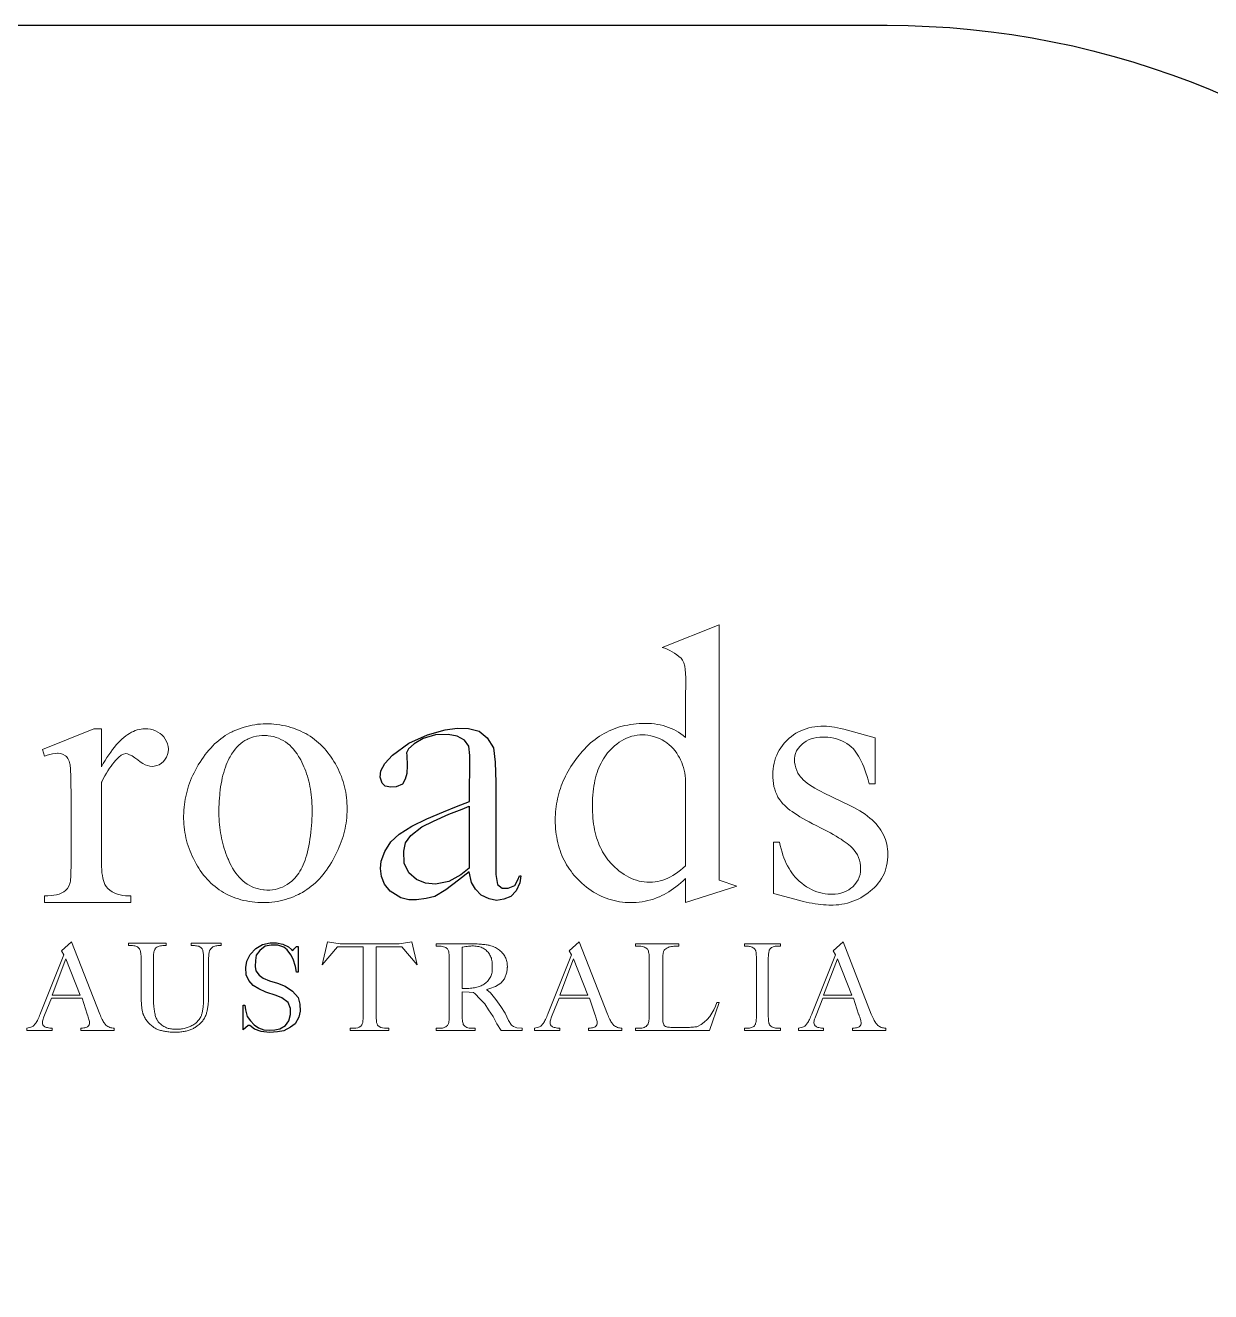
# Model space of a CAD drawing. Extents: x 156 to 1023, y -1310 to 275.
# Drawn here: x 279.32 to 307.4, y 244.57 to 274.57 of the extents above; entities that cross this region are included whole.
import ezdxf

# ---------------------------------------------------------------- set-up
doc = ezdxf.new("R2010")
doc.units = 0
doc.header["$LTSCALE"] = 12
doc.header["$MEASUREMENT"] = 0
doc.layers.add('L18', color=4, linetype='CONTINUOUS')
doc.layers.add('L35', color=3, linetype='CONTINUOUS')

msp = doc.modelspace()

# ---------------------------------------------------------------- linework, layer by layer
at = {"layer": 'L18', "lineweight": 0}
for points in [[(294.403, 259.838, -0.102516), (294.853, 259.58), (294.886, 259.531), (294.915, 259.47), (294.938, 259.394), (294.943, 259.367), (294.947, 259.333), (294.952, 259.293), (294.955, 259.247), (294.959, 259.195), (294.962, 259.136), (294.964, 259.072), (294.967, 259), (294.968, 258.923), (294.958, 258.726), (294.959, 258.636), (294.96, 258.54), (294.96, 258.437), (294.96, 257.699), (294.952, 257.706), (294.901, 257.749), (294.848, 257.788), (294.793, 257.825), (294.737, 257.859), (294.679, 257.889), (294.618, 257.917), (294.557, 257.942), (294.493, 257.964), (294.428, 257.983), (294.361, 257.999), (294.292, 258.012), (294.222, 258.022), (294.149, 258.03), (294.075, 258.034), (294, 258.036), (293.933, 258.035), (293.862, 258.032), (293.792, 258.027), (293.724, 258.019), (293.656, 258.01), (293.589, 257.998), (293.523, 257.985), (293.459, 257.969), (293.395, 257.951), (293.333, 257.931), (293.271, 257.909), (293.21, 257.885), (293.151, 257.859), (293.092, 257.83), (293.034, 257.8), (292.978, 257.767), (292.922, 257.732), (292.868, 257.695), (292.814, 257.656), (292.762, 257.615), (292.71, 257.572), (292.66, 257.527), (292.61, 257.479), (292.562, 257.429), (292.514, 257.378), (292.468, 257.324), (292.443, 257.293), (292.399, 257.238), (292.358, 257.184), (292.318, 257.128), (292.281, 257.073), (292.244, 257.017), (292.21, 256.961), (292.177, 256.904), (292.146, 256.846), (292.116, 256.789), (292.089, 256.731), (292.062, 256.673), (292.038, 256.614), (292.015, 256.554), (291.994, 256.495), (291.974, 256.435), (291.957, 256.374), (291.941, 256.314), (291.927, 256.252), (291.914, 256.19), (291.903, 256.129), (291.894, 256.066), (291.886, 256.003), (291.88, 255.94), (291.876, 255.876), (291.873, 255.812), (291.873, 255.747), (291.873, 255.678), (291.876, 255.608), (291.881, 255.539), (291.888, 255.471), (291.896, 255.404), (291.906, 255.338), (291.918, 255.274), (291.932, 255.21), (291.948, 255.147), (291.966, 255.086), (291.985, 255.026), (292.007, 254.967), (292.03, 254.908), (292.055, 254.852), (292.083, 254.796), (292.111, 254.741), (292.142, 254.687), (292.175, 254.634), (292.21, 254.583), (292.246, 254.532), (292.284, 254.483), (292.324, 254.435), (292.367, 254.388), (292.41, 254.342), (292.451, 254.301), (292.504, 254.251), (292.558, 254.204), (292.612, 254.16), (292.667, 254.117), (292.724, 254.078), (292.781, 254.041), (292.839, 254.007), (292.897, 253.974), (292.957, 253.945), (293.018, 253.918), (293.079, 253.894), (293.141, 253.873), (293.204, 253.853), (293.268, 253.837), (293.332, 253.823), (293.398, 253.812), (293.464, 253.802), (293.532, 253.796), (293.599, 253.792), (293.669, 253.791), (293.717, 253.792), (293.79, 253.795), (293.861, 253.802), (293.931, 253.811), (294, 253.822), (294.068, 253.837), (294.136, 253.856), (294.202, 253.876), (294.267, 253.9), (294.331, 253.927), (294.342, 253.931), (294.397, 253.957), (294.452, 253.984), (294.507, 254.015), (294.563, 254.049), (294.619, 254.086), (294.675, 254.125), (294.732, 254.167), (294.789, 254.212), (294.846, 254.26), (294.903, 254.31), (294.96, 254.363), (294.96, 253.791), (296.171, 254.183), (295.752, 254.324), (295.752, 260.374)], [(295.756, 251.425), (295.698, 251.425, -0.210234), (295.244, 250.854), (295.229, 250.851), (295.204, 250.847), (295.178, 250.844), (295.149, 250.841), (295.118, 250.838), (295.084, 250.836), (295.049, 250.835), (295.012, 250.833), (294.973, 250.833), (294.932, 250.832), (294.767, 250.832), (294.731, 250.833), (294.687, 250.833), (294.647, 250.834), (294.612, 250.835), (294.582, 250.837), (294.556, 250.839), (294.535, 250.842), (294.518, 250.844), (294.506, 250.848), (294.485, 250.858), (294.462, 250.874), (294.445, 250.895), (294.441, 250.902), (294.434, 250.921), (294.428, 250.942), (294.423, 250.968), (294.42, 250.998), (294.418, 251.031), (294.418, 251.068), (294.418, 252.416), (294.418, 252.442), (294.419, 252.481), (294.42, 252.516), (294.422, 252.547), (294.426, 252.574), (294.429, 252.598), (294.434, 252.618), (294.439, 252.635), (294.445, 252.648), (294.452, 252.66), (294.469, 252.68), (294.49, 252.698), (294.515, 252.714), (294.545, 252.728), (294.555, 252.733), (294.575, 252.739), (294.598, 252.745), (294.623, 252.749), (294.652, 252.753), (294.684, 252.756), (294.719, 252.758), (294.756, 252.759), (294.797, 252.759), (294.797, 252.815), (293.772, 252.815), (293.772, 252.759), (293.857, 252.759), (293.868, 252.759), (293.901, 252.757), (293.932, 252.752), (293.961, 252.745), (293.987, 252.736), (294.01, 252.723), (294.032, 252.709), (294.051, 252.692), (294.053, 252.689), (294.063, 252.676), (294.071, 252.66), (294.078, 252.64), (294.084, 252.617), (294.089, 252.59), (294.093, 252.56), (294.095, 252.527), (294.097, 252.491), (294.097, 252.451), (294.097, 251.123), (294.097, 251.104), (294.096, 251.066), (294.095, 251.031), (294.092, 251), (294.088, 250.973), (294.083, 250.949), (294.077, 250.928), (294.07, 250.912), (294.062, 250.898), (294.06, 250.895), (294.043, 250.876), (294.024, 250.859), (294.002, 250.845), (293.978, 250.834), (293.952, 250.825), (293.923, 250.818), (293.891, 250.815), (293.857, 250.813), (293.772, 250.813), (293.772, 250.757), (295.524, 250.757)]]:
    msp.add_lwpolyline(points, format="xyb", close=True, dxfattribs=at)
for points in [[(284.22, 257.838), (284.164, 257.81), (284.109, 257.778), (284.055, 257.746), (284.002, 257.71), (283.951, 257.673), (283.901, 257.633), (283.851, 257.592), (283.803, 257.548), (283.756, 257.502), (283.709, 257.453), (283.665, 257.403), (283.621, 257.35), (283.578, 257.296), (283.536, 257.238), (283.496, 257.179), (283.456, 257.118), (283.452, 257.112), (283.415, 257.051), (283.38, 256.991), (283.347, 256.93), (283.316, 256.868), (283.286, 256.807), (283.258, 256.745), (283.233, 256.683), (283.209, 256.621), (283.187, 256.559), (283.167, 256.496), (283.149, 256.434), (283.132, 256.371), (283.118, 256.308), (283.105, 256.244), (283.095, 256.181), (283.086, 256.117), (283.078, 256.053), (283.078, 256.048), (283.073, 255.98), (283.069, 255.913), (283.068, 255.846), (283.068, 255.779), (283.07, 255.713), (283.074, 255.647), (283.08, 255.582), (283.088, 255.517), (283.098, 255.453), (283.109, 255.388), (283.123, 255.325), (283.138, 255.262), (283.155, 255.199), (283.175, 255.137), (283.196, 255.075), (283.219, 255.013), (283.244, 254.952), (283.271, 254.892), (283.3, 254.832), (283.33, 254.772), (283.363, 254.713), (283.397, 254.654), (283.426, 254.608), (283.463, 254.551), (283.502, 254.496), (283.542, 254.443), (283.584, 254.392), (283.626, 254.344), (283.671, 254.297), (283.716, 254.253), (283.763, 254.21), (283.811, 254.169), (283.86, 254.131), (283.911, 254.095), (283.963, 254.06), (284.016, 254.028), (284.071, 253.998), (284.127, 253.97), (284.184, 253.944), (284.242, 253.92), (284.302, 253.897), (284.364, 253.878), (284.426, 253.86), (284.49, 253.844), (284.555, 253.83), (284.622, 253.818), (284.689, 253.809), (284.758, 253.801), (284.825, 253.795), (284.893, 253.792), (284.961, 253.791), (285.028, 253.792), (285.094, 253.796), (285.16, 253.801), (285.226, 253.81), (285.291, 253.82), (285.355, 253.832), (285.418, 253.847), (285.482, 253.864), (285.544, 253.884), (285.606, 253.905), (285.668, 253.929), (285.728, 253.955), (285.789, 253.983), (285.826, 254.003), (285.882, 254.033), (285.936, 254.066), (285.989, 254.101), (286.041, 254.138), (286.092, 254.177), (286.141, 254.218), (286.19, 254.261), (286.237, 254.306), (286.283, 254.353), (286.328, 254.403), (286.371, 254.454), (286.413, 254.508), (286.455, 254.563), (286.495, 254.621), (286.533, 254.68), (286.571, 254.742), (286.602, 254.797), (286.636, 254.859), (286.669, 254.921), (286.699, 254.983), (286.728, 255.046), (286.754, 255.108), (286.78, 255.171), (286.803, 255.233), (286.824, 255.296), (286.844, 255.359), (286.862, 255.422), (286.878, 255.484), (286.892, 255.547), (286.904, 255.61), (286.915, 255.674), (286.924, 255.737), (286.931, 255.8), (286.931, 255.808), (286.937, 255.877), (286.94, 255.944), (286.942, 256.012), (286.941, 256.079), (286.938, 256.145), (286.933, 256.211), (286.927, 256.276), (286.919, 256.341), (286.908, 256.405), (286.896, 256.469), (286.882, 256.532), (286.865, 256.595), (286.847, 256.657), (286.827, 256.718), (286.805, 256.779), (286.78, 256.84), (286.754, 256.9), (286.726, 256.959), (286.696, 257.018), (286.664, 257.077), (286.63, 257.135), (286.594, 257.192), (286.566, 257.234), (286.527, 257.289), (286.487, 257.341), (286.445, 257.393), (286.402, 257.442), (286.358, 257.489), (286.313, 257.534), (286.266, 257.577), (286.218, 257.619), (286.169, 257.658), (286.118, 257.695), (286.066, 257.73), (286.013, 257.764), (285.959, 257.795), (285.903, 257.824), (285.847, 257.852), (285.789, 257.877), (285.729, 257.901), (285.669, 257.922), (285.606, 257.942), (285.543, 257.959), (285.479, 257.975), (285.413, 257.988), (285.346, 258), (285.278, 258.009), (285.208, 258.017), (285.15, 258.022), (285.083, 258.025), (285.018, 258.026), (284.952, 258.024), (284.886, 258.02), (284.821, 258.014), (284.756, 258.005), (284.691, 257.994), (284.627, 257.98), (284.562, 257.964), (284.498, 257.946), (284.434, 257.926), (284.371, 257.903), (284.308, 257.878), (284.245, 257.85)], [(279.728, 257.42), (279.772, 257.263), (279.832, 257.284), (279.898, 257.303), (279.96, 257.317), (280.021, 257.325), (280.078, 257.328), (280.093, 257.328), (280.159, 257.319), (280.217, 257.299), (280.27, 257.267), (280.29, 257.249), (280.325, 257.202), (280.354, 257.144), (280.374, 257.075), (280.378, 257.054), (280.382, 257.024), (280.385, 256.987), (280.388, 256.943), (280.391, 256.892), (280.393, 256.835), (280.395, 256.77), (280.397, 256.699), (280.398, 256.621), (280.399, 256.536), (280.4, 256.444), (280.401, 256.346), (280.401, 256.241), (280.401, 254.69), (280.401, 254.634), (280.399, 254.54), (280.398, 254.46), (280.394, 254.393), (280.39, 254.338), (280.385, 254.296), (280.379, 254.267), (280.372, 254.243), (280.346, 254.181), (280.313, 254.126), (280.273, 254.081), (280.226, 254.044), (280.212, 254.036), (280.167, 254.013), (280.116, 253.993), (280.059, 253.977), (279.996, 253.964), (279.927, 253.955), (279.853, 253.95), (279.772, 253.948), (279.772, 253.791), (281.819, 253.791), (281.819, 253.948), (281.769, 253.949), (281.694, 253.953), (281.625, 253.961), (281.561, 253.972), (281.503, 253.987), (281.451, 254.005), (281.405, 254.027), (281.376, 254.044), (281.319, 254.083), (281.272, 254.125), (281.234, 254.172), (281.204, 254.223), (281.185, 254.266), (281.168, 254.317), (281.154, 254.372), (281.142, 254.433), (281.133, 254.498), (281.126, 254.569), (281.122, 254.645), (281.121, 254.726), (281.121, 256.643), (281.126, 256.652), (281.163, 256.723), (281.201, 256.791), (281.237, 256.855), (281.275, 256.915), (281.311, 256.972), (281.348, 257.024), (281.384, 257.073), (281.42, 257.118), (281.456, 257.16), (281.491, 257.198), (281.527, 257.232), (281.532, 257.237), (281.59, 257.283), (281.645, 257.31), (281.697, 257.32), (281.7, 257.32), (281.741, 257.313), (281.789, 257.295), (281.845, 257.265), (281.909, 257.224), (281.981, 257.171), (282.041, 257.125), (282.101, 257.087), (282.159, 257.057), (282.215, 257.035), (282.269, 257.022), (282.321, 257.018), (282.373, 257.022), (282.433, 257.035), (282.49, 257.058), (282.543, 257.092), (282.592, 257.136), (282.593, 257.137), (282.633, 257.186), (282.665, 257.239), (282.687, 257.297), (282.701, 257.358), (282.706, 257.424), (282.706, 257.431), (282.7, 257.492), (282.687, 257.552), (282.665, 257.608), (282.634, 257.663), (282.595, 257.715), (282.548, 257.765), (282.509, 257.797), (282.459, 257.831), (282.404, 257.859), (282.346, 257.881), (282.285, 257.896), (282.22, 257.906), (282.151, 257.909), (282.151, 257.909), (282.105, 257.907), (282.06, 257.902), (282.014, 257.894), (281.968, 257.882), (281.923, 257.866), (281.877, 257.848), (281.832, 257.825), (281.787, 257.8), (281.742, 257.771), (281.697, 257.739), (281.652, 257.703), (281.607, 257.664), (281.562, 257.622), (281.518, 257.576), (281.473, 257.526), (281.429, 257.473), (281.385, 257.417), (281.34, 257.358), (281.296, 257.295), (281.252, 257.229), (281.208, 257.159), (281.165, 257.086), (281.121, 257.009), (281.121, 257.909), (280.938, 257.909)], [(284.974, 254.091), (284.958, 254.093), (284.897, 254.102), (284.839, 254.114), (284.782, 254.13), (284.726, 254.15), (284.672, 254.173), (284.62, 254.2), (284.57, 254.231), (284.521, 254.265), (284.474, 254.303), (284.428, 254.345), (284.385, 254.39), (284.343, 254.439), (284.303, 254.491), (284.264, 254.547), (284.227, 254.607), (284.192, 254.671), (284.158, 254.738), (284.127, 254.808), (284.115, 254.835), (284.092, 254.893), (284.07, 254.951), (284.05, 255.009), (284.03, 255.069), (284.012, 255.129), (283.996, 255.19), (283.981, 255.252), (283.967, 255.314), (283.955, 255.378), (283.943, 255.441), (283.934, 255.506), (283.925, 255.572), (283.918, 255.638), (283.913, 255.705), (283.908, 255.772), (283.905, 255.841), (283.904, 255.91), (283.903, 255.98), (283.904, 256.051), (283.906, 256.122), (283.91, 256.195), (283.915, 256.267), (283.922, 256.341), (283.926, 256.382), (283.935, 256.46), (283.945, 256.535), (283.957, 256.607), (283.97, 256.678), (283.984, 256.746), (284, 256.812), (284.017, 256.876), (284.036, 256.938), (284.056, 256.997), (284.077, 257.053), (284.1, 257.108), (284.124, 257.16), (284.149, 257.21), (284.167, 257.242), (284.205, 257.307), (284.246, 257.367), (284.288, 257.423), (284.331, 257.474), (284.376, 257.52), (284.423, 257.561), (284.471, 257.598), (284.521, 257.63), (284.573, 257.656), (284.595, 257.667), (284.661, 257.693), (284.726, 257.715), (284.792, 257.731), (284.856, 257.743), (284.92, 257.75), (284.983, 257.751), (285.046, 257.748), (285.07, 257.745), (285.134, 257.735), (285.197, 257.722), (285.258, 257.704), (285.317, 257.683), (285.374, 257.657), (285.429, 257.629), (285.481, 257.596), (285.532, 257.559), (285.58, 257.518), (285.627, 257.473), (285.671, 257.425), (285.714, 257.372), (285.755, 257.315), (285.793, 257.255), (285.815, 257.219), (285.842, 257.169), (285.869, 257.118), (285.894, 257.065), (285.918, 257.011), (285.941, 256.957), (285.962, 256.901), (285.982, 256.844), (286, 256.786), (286.017, 256.726), (286.032, 256.666), (286.046, 256.604), (286.059, 256.541), (286.071, 256.478), (286.08, 256.412), (286.089, 256.346), (286.096, 256.279), (286.102, 256.21), (286.106, 256.141), (286.109, 256.07), (286.111, 255.998), (286.111, 255.925), (286.109, 255.851), (286.107, 255.775), (286.103, 255.699), (286.097, 255.621), (286.09, 255.542), (286.082, 255.459), (286.072, 255.374), (286.06, 255.292), (286.047, 255.212), (286.033, 255.136), (286.018, 255.063), (286.001, 254.992), (285.983, 254.924), (285.964, 254.859), (285.944, 254.798), (285.922, 254.739), (285.899, 254.683), (285.875, 254.63), (285.849, 254.579), (285.823, 254.533), (285.794, 254.488), (285.765, 254.447), (285.735, 254.408), (285.703, 254.373), (285.679, 254.349), (285.629, 254.302), (285.577, 254.26), (285.523, 254.222), (285.468, 254.189), (285.412, 254.16), (285.354, 254.137), (285.294, 254.117), (285.233, 254.103), (285.171, 254.093), (285.107, 254.088), (285.041, 254.088)], [(294.339, 257.675), (294.408, 257.643), (294.465, 257.609), (294.519, 257.572), (294.571, 257.531), (294.62, 257.487), (294.666, 257.438), (294.709, 257.386), (294.75, 257.331), (294.787, 257.271), (294.812, 257.227), (294.841, 257.169), (294.867, 257.111), (294.89, 257.051), (294.91, 256.989), (294.927, 256.926), (294.941, 256.862), (294.952, 256.797), (294.96, 256.73), (294.96, 254.669), (294.955, 254.664), (294.896, 254.61), (294.838, 254.56), (294.78, 254.514), (294.72, 254.472), (294.661, 254.433), (294.602, 254.4), (294.542, 254.37), (294.482, 254.343), (294.422, 254.322), (294.361, 254.303), (294.3, 254.29), (294.238, 254.28), (294.177, 254.273), (294.115, 254.271), (294.109, 254.271), (294.045, 254.274), (293.982, 254.279), (293.919, 254.289), (293.857, 254.302), (293.796, 254.319), (293.736, 254.339), (293.677, 254.363), (293.618, 254.391), (293.56, 254.422), (293.503, 254.457), (293.446, 254.495), (293.39, 254.538), (293.335, 254.584), (293.281, 254.633), (293.227, 254.686), (293.174, 254.743), (293.157, 254.762), (293.121, 254.805), (293.087, 254.85), (293.054, 254.897), (293.023, 254.944), (292.993, 254.994), (292.966, 255.046), (292.94, 255.099), (292.916, 255.154), (292.893, 255.21), (292.872, 255.268), (292.853, 255.327), (292.835, 255.389), (292.819, 255.452), (292.805, 255.516), (292.792, 255.583), (292.781, 255.65), (292.772, 255.72), (292.765, 255.791), (292.759, 255.864), (292.755, 255.938), (292.752, 256.015), (292.751, 256.093), (292.751, 256.112), (292.753, 256.19), (292.756, 256.265), (292.761, 256.339), (292.767, 256.411), (292.776, 256.482), (292.786, 256.55), (292.798, 256.617), (292.811, 256.683), (292.827, 256.746), (292.844, 256.808), (292.863, 256.869), (292.884, 256.927), (292.906, 256.984), (292.931, 257.039), (292.957, 257.093), (292.984, 257.144), (293.014, 257.194), (293.045, 257.243), (293.079, 257.29), (293.113, 257.335), (293.15, 257.378), (293.188, 257.42), (293.219, 257.451), (293.273, 257.501), (293.328, 257.547), (293.384, 257.588), (293.442, 257.625), (293.5, 257.658), (293.56, 257.686), (293.62, 257.71), (293.683, 257.73), (293.745, 257.745), (293.81, 257.756), (293.876, 257.763), (293.942, 257.765), (294.003, 257.763), (294.069, 257.755), (294.135, 257.743), (294.203, 257.725), (294.27, 257.703)], [(298.427, 253.988), (298.4, 253.988), (298.331, 253.991), (298.264, 253.999), (298.198, 254.011), (298.133, 254.027), (298.07, 254.046), (298.007, 254.07), (297.945, 254.098), (297.885, 254.13), (297.825, 254.166), (297.767, 254.206), (297.71, 254.25), (297.654, 254.298), (297.645, 254.305), (297.601, 254.348), (297.559, 254.394), (297.518, 254.441), (297.48, 254.492), (297.444, 254.545), (297.41, 254.6), (297.377, 254.659), (297.346, 254.719), (297.318, 254.783), (297.291, 254.849), (297.267, 254.918), (297.244, 254.989), (297.223, 255.064), (297.204, 255.14), (297.187, 255.219), (297.042, 255.219), (297.042, 254.007), (297.666, 253.838), (297.742, 253.819), (297.816, 253.802), (297.888, 253.787), (297.959, 253.774), (298.029, 253.762), (298.097, 253.752), (298.164, 253.744), (298.23, 253.738), (298.294, 253.734), (298.357, 253.731), (298.418, 253.73), (298.457, 253.731), (298.526, 253.734), (298.594, 253.74), (298.662, 253.75), (298.728, 253.763), (298.793, 253.779), (298.858, 253.799), (298.922, 253.821), (298.985, 253.846), (299.047, 253.875), (299.108, 253.907), (299.168, 253.942), (299.227, 253.981), (299.285, 254.022), (299.343, 254.066), (299.384, 254.101), (299.435, 254.148), (299.482, 254.198), (299.525, 254.249), (299.565, 254.302), (299.6, 254.358), (299.633, 254.415), (299.661, 254.474), (299.685, 254.535), (299.706, 254.599), (299.723, 254.664), (299.736, 254.731), (299.746, 254.8), (299.751, 254.871), (299.753, 254.944), (299.752, 254.998), (299.747, 255.058), (299.739, 255.118), (299.728, 255.176), (299.713, 255.233), (299.695, 255.289), (299.673, 255.344), (299.648, 255.398), (299.62, 255.451), (299.588, 255.504), (299.553, 255.555), (299.515, 255.604), (299.472, 255.653), (299.427, 255.701), (299.379, 255.748), (299.327, 255.794), (299.271, 255.838), (299.212, 255.882), (299.15, 255.924), (299.084, 255.966), (299.015, 256.006), (298.943, 256.046), (298.867, 256.084), (298.23, 256.394), (298.175, 256.421), (298.096, 256.462), (298.023, 256.503), (297.956, 256.543), (297.895, 256.583), (297.84, 256.622), (297.791, 256.66), (297.748, 256.699), (297.711, 256.736), (297.68, 256.774), (297.658, 256.802), (297.622, 256.859), (297.593, 256.919), (297.57, 256.983), (297.553, 257.05), (297.543, 257.12), (297.54, 257.193), (297.54, 257.201), (297.546, 257.264), (297.563, 257.325), (297.589, 257.384), (297.625, 257.442), (297.672, 257.497), (297.728, 257.551), (297.763, 257.579), (297.817, 257.615), (297.874, 257.644), (297.936, 257.669), (298.001, 257.688), (298.07, 257.701), (298.144, 257.71), (298.221, 257.712), (298.255, 257.712), (298.329, 257.708), (298.401, 257.7), (298.471, 257.688), (298.538, 257.671), (298.602, 257.65), (298.664, 257.625), (298.723, 257.595), (298.779, 257.561), (298.833, 257.523), (298.885, 257.481), (298.89, 257.476), (298.926, 257.441), (298.961, 257.401), (298.995, 257.358), (299.028, 257.31), (299.06, 257.258), (299.091, 257.202), (299.121, 257.143), (299.151, 257.078), (299.179, 257.01), (299.207, 256.938), (299.233, 256.861), (299.259, 256.781), (299.284, 256.696), (299.308, 256.608), (299.452, 256.608), (299.452, 257.691), (298.707, 257.899), (298.631, 257.918), (298.559, 257.934), (298.489, 257.947), (298.422, 257.957), (298.358, 257.964), (298.297, 257.969), (298.239, 257.97), (298.164, 257.969), (298.09, 257.963), (298.018, 257.955), (297.949, 257.943), (297.881, 257.928), (297.816, 257.909), (297.753, 257.887), (297.691, 257.862), (297.632, 257.833), (297.575, 257.801), (297.519, 257.765), (297.466, 257.726), (297.415, 257.684), (297.366, 257.638), (297.345, 257.618), (297.298, 257.567), (297.255, 257.514), (297.214, 257.459), (297.179, 257.403), (297.147, 257.344), (297.118, 257.284), (297.093, 257.222), (297.073, 257.159), (297.055, 257.093), (297.042, 257.026), (297.032, 256.957), (297.027, 256.886), (297.025, 256.813), (297.026, 256.757), (297.031, 256.683), (297.04, 256.61), (297.054, 256.541), (297.072, 256.475), (297.093, 256.411), (297.119, 256.351), (297.149, 256.292), (297.183, 256.237), (297.221, 256.184), (297.235, 256.167), (297.267, 256.131), (297.302, 256.095), (297.341, 256.058), (297.385, 256.021), (297.433, 255.984), (297.485, 255.945), (297.541, 255.906), (297.602, 255.867), (297.666, 255.826), (297.735, 255.786), (297.808, 255.744), (297.884, 255.702), (297.966, 255.66), (298.051, 255.617), (298.069, 255.607), (298.156, 255.564), (298.238, 255.521), (298.315, 255.48), (298.389, 255.44), (298.459, 255.401), (298.524, 255.363), (298.585, 255.325), (298.642, 255.29), (298.695, 255.255), (298.744, 255.221), (298.789, 255.189), (298.829, 255.157), (298.865, 255.126), (298.898, 255.097), (298.909, 255.085), (298.956, 255.033), (298.996, 254.979), (299.03, 254.921), (299.058, 254.861), (299.079, 254.797), (299.095, 254.731), (299.104, 254.662), (299.107, 254.591), (299.103, 254.522), (299.092, 254.455), (299.073, 254.391), (299.046, 254.331), (299.012, 254.273), (298.97, 254.219), (298.919, 254.167), (298.878, 254.131), (298.824, 254.093), (298.767, 254.061), (298.706, 254.035), (298.641, 254.014), (298.573, 253.999), (298.501, 253.99)], [(280.176, 252.65), (280.23, 252.552), (279.68, 251.168), (279.671, 251.146), (279.656, 251.113), (279.642, 251.081), (279.629, 251.052), (279.615, 251.025), (279.602, 250.999), (279.589, 250.975), (279.576, 250.953), (279.563, 250.934), (279.55, 250.915), (279.538, 250.899), (279.526, 250.885), (279.514, 250.872), (279.506, 250.866), (279.49, 250.855), (279.471, 250.846), (279.447, 250.837), (279.419, 250.828), (279.388, 250.82), (279.352, 250.813), (279.352, 250.757), (279.952, 250.757), (279.952, 250.813), (279.935, 250.815), (279.9, 250.818), (279.868, 250.823), (279.84, 250.829), (279.816, 250.835), (279.795, 250.843), (279.778, 250.851), (279.765, 250.86), (279.75, 250.874), (279.734, 250.895), (279.724, 250.918), (279.721, 250.942), (279.722, 250.959), (279.725, 250.979), (279.73, 251.003), (279.737, 251.028), (279.746, 251.057), (279.757, 251.088), (279.771, 251.121), (279.935, 251.527), (280.66, 251.527), (280.78, 251.15), (280.782, 251.146), (280.795, 251.112), (280.807, 251.08), (280.817, 251.051), (280.825, 251.024), (280.831, 250.999), (280.835, 250.977), (280.838, 250.957), (280.839, 250.939), (280.838, 250.921), (280.83, 250.896), (280.817, 250.874), (280.798, 250.854), (280.791, 250.849), (280.775, 250.84), (280.754, 250.832), (280.73, 250.825), (280.702, 250.82), (280.671, 250.816), (280.636, 250.813), (280.636, 250.757), (281.423, 250.757), (281.423, 250.813), (281.396, 250.816), (281.368, 250.82), (281.341, 250.826), (281.316, 250.834), (281.293, 250.844), (281.271, 250.855), (281.251, 250.868), (281.233, 250.883), (281.227, 250.889), (281.215, 250.902), (281.202, 250.917), (281.19, 250.934), (281.177, 250.953), (281.164, 250.975), (281.15, 250.998), (281.137, 251.024), (281.123, 251.053), (281.109, 251.083), (281.095, 251.115), (281.08, 251.15), (280.414, 252.862)], [(282.886, 250.789), (282.858, 250.79), (282.831, 250.791), (282.804, 250.794), (282.778, 250.797), (282.753, 250.801), (282.729, 250.806), (282.705, 250.812), (282.683, 250.819), (282.661, 250.827), (282.64, 250.836), (282.62, 250.846), (282.599, 250.857), (282.576, 250.871), (282.554, 250.885), (282.534, 250.901), (282.516, 250.917), (282.498, 250.933), (282.482, 250.951), (282.467, 250.969), (282.453, 250.988), (282.451, 250.992), (282.44, 251.01), (282.43, 251.029), (282.421, 251.05), (282.412, 251.072), (282.404, 251.095), (282.397, 251.119), (282.39, 251.145), (282.384, 251.172), (282.379, 251.2), (282.374, 251.229), (282.371, 251.256), (282.367, 251.284), (282.364, 251.311), (282.361, 251.337), (282.359, 251.362), (282.356, 251.387), (282.355, 251.412), (282.353, 251.436), (282.353, 251.459), (282.352, 251.482), (282.352, 251.504), (282.352, 252.463), (282.352, 252.477), (282.353, 252.512), (282.354, 252.544), (282.357, 252.573), (282.36, 252.599), (282.364, 252.623), (282.369, 252.644), (282.375, 252.662), (282.382, 252.678), (282.39, 252.691), (282.397, 252.701), (282.412, 252.718), (282.429, 252.732), (282.448, 252.744), (282.469, 252.754), (282.491, 252.762), (282.516, 252.767), (282.543, 252.77), (282.572, 252.772), (282.651, 252.772), (282.651, 252.828), (281.762, 252.828), (281.762, 252.772), (281.839, 252.772), (281.856, 252.771), (281.885, 252.769), (281.911, 252.765), (281.935, 252.758), (281.957, 252.75), (281.977, 252.739), (281.994, 252.727), (282.009, 252.712), (282.013, 252.707), (282.022, 252.693), (282.03, 252.677), (282.037, 252.659), (282.043, 252.638), (282.049, 252.615), (282.053, 252.589), (282.056, 252.561), (282.059, 252.531), (282.06, 252.498), (282.061, 252.463), (282.061, 251.659), (282.061, 251.646), (282.061, 251.611), (282.061, 251.576), (282.062, 251.543), (282.063, 251.511), (282.064, 251.48), (282.065, 251.45), (282.067, 251.421), (282.069, 251.394), (282.071, 251.367), (282.073, 251.342), (282.076, 251.318), (282.078, 251.295), (282.081, 251.273), (282.085, 251.252), (282.088, 251.233), (282.092, 251.214), (282.096, 251.197), (282.1, 251.181), (282.104, 251.166), (282.109, 251.152), (282.113, 251.143), (282.122, 251.119), (282.132, 251.096), (282.144, 251.074), (282.155, 251.052), (282.168, 251.031), (282.181, 251.011), (282.195, 250.991), (282.21, 250.971), (282.226, 250.952), (282.242, 250.934), (282.259, 250.917), (282.277, 250.9), (282.296, 250.884), (282.315, 250.868), (282.335, 250.853), (282.356, 250.838), (282.363, 250.834), (282.38, 250.823), (282.397, 250.813), (282.416, 250.804), (282.435, 250.795), (282.455, 250.787), (282.475, 250.779), (282.496, 250.771), (282.518, 250.764), (282.541, 250.758), (282.564, 250.752), (282.588, 250.747), (282.613, 250.742), (282.638, 250.738), (282.664, 250.734), (282.691, 250.73), (282.719, 250.728), (282.747, 250.725), (282.776, 250.723), (282.806, 250.722), (282.836, 250.722), (282.867, 250.721), (282.887, 250.721), (282.916, 250.722), (282.945, 250.723), (282.973, 250.725), (283, 250.727), (283.027, 250.73), (283.053, 250.734), (283.079, 250.738), (283.104, 250.743), (283.128, 250.748), (283.152, 250.754), (283.176, 250.76), (283.198, 250.767), (283.22, 250.775), (283.242, 250.783), (283.263, 250.792), (283.283, 250.801), (283.302, 250.811), (283.321, 250.821), (283.34, 250.833), (283.357, 250.844), (283.37, 250.853), (283.392, 250.869), (283.413, 250.886), (283.433, 250.902), (283.452, 250.92), (283.47, 250.937), (283.488, 250.955), (283.504, 250.974), (283.519, 250.993), (283.533, 251.012), (283.547, 251.032), (283.559, 251.052), (283.57, 251.073), (283.581, 251.094), (283.59, 251.115), (283.599, 251.137), (283.601, 251.143), (283.607, 251.161), (283.613, 251.18), (283.618, 251.2), (283.623, 251.221), (283.627, 251.242), (283.632, 251.264), (283.636, 251.286), (283.64, 251.31), (283.643, 251.334), (283.646, 251.359), (283.649, 251.385), (283.651, 251.411), (283.653, 251.438), (283.655, 251.466), (283.657, 251.495), (283.658, 251.524), (283.659, 251.554), (283.659, 251.585), (283.659, 251.617), (283.659, 252.451), (283.66, 252.486), (283.661, 252.52), (283.663, 252.551), (283.666, 252.579), (283.669, 252.603), (283.673, 252.624), (283.679, 252.643), (283.684, 252.658), (283.691, 252.67), (283.694, 252.674), (283.709, 252.695), (283.726, 252.713), (283.744, 252.728), (283.763, 252.741), (283.783, 252.752), (283.805, 252.761), (283.828, 252.767), (283.852, 252.77), (283.878, 252.772), (283.955, 252.772), (283.955, 252.828), (283.245, 252.828), (283.245, 252.772), (283.322, 252.772), (283.349, 252.77), (283.376, 252.767), (283.401, 252.762), (283.424, 252.755), (283.445, 252.746), (283.465, 252.734), (283.482, 252.72), (283.498, 252.705), (283.498, 252.704), (283.506, 252.693), (283.514, 252.679), (283.52, 252.662), (283.525, 252.642), (283.53, 252.619), (283.534, 252.594), (283.537, 252.566), (283.539, 252.534), (283.54, 252.5), (283.541, 252.463), (283.541, 251.568), (283.54, 251.541), (283.54, 251.508), (283.539, 251.475), (283.538, 251.444), (283.537, 251.414), (283.535, 251.384), (283.533, 251.356), (283.531, 251.329), (283.528, 251.303), (283.525, 251.278), (283.522, 251.255), (283.518, 251.232), (283.514, 251.21), (283.51, 251.19), (283.505, 251.17), (283.5, 251.152), (283.495, 251.135), (283.489, 251.119), (283.483, 251.104), (283.474, 251.084), (283.463, 251.063), (283.451, 251.043), (283.438, 251.024), (283.423, 251.005), (283.407, 250.987), (283.391, 250.97), (283.373, 250.953), (283.353, 250.937), (283.333, 250.921), (283.311, 250.906), (283.289, 250.891), (283.264, 250.878), (283.263, 250.877), (283.242, 250.865), (283.22, 250.855), (283.198, 250.845), (283.175, 250.836), (283.153, 250.828), (283.129, 250.821), (283.106, 250.814), (283.082, 250.808), (283.04, 250.803), (283.015, 250.799), (282.99, 250.796), (282.964, 250.793), (282.938, 250.791), (282.912, 250.79)], [(286.773, 252.815), (286.479, 252.859), (286.347, 252.319), (286.71, 252.74), (287.323, 252.74), (287.323, 251.114), (287.323, 251.097), (287.321, 251.038), (287.317, 250.988), (287.31, 250.947), (287.3, 250.915), (287.288, 250.892), (287.262, 250.864), (287.23, 250.842), (287.191, 250.826), (287.145, 250.816), (287.094, 250.813), (287.017, 250.813), (287.017, 250.757), (287.933, 250.757), (287.933, 250.813), (287.858, 250.813), (287.828, 250.814), (287.779, 250.821), (287.737, 250.833), (287.702, 250.852), (287.672, 250.877), (287.662, 250.89), (287.65, 250.917), (287.641, 250.953), (287.634, 250.998), (287.63, 251.051), (287.629, 251.114), (287.629, 252.74), (288.241, 252.74), (288.603, 252.319), (288.471, 252.859), (288.177, 252.815)], [(289.917, 252.764), (289.936, 252.763), (289.968, 252.762), (289.999, 252.758), (290.029, 252.754), (290.058, 252.748), (290.086, 252.74), (290.113, 252.731), (290.139, 252.72), (290.163, 252.708), (290.187, 252.694), (290.21, 252.679), (290.232, 252.662), (290.253, 252.644), (290.26, 252.636), (290.279, 252.616), (290.296, 252.595), (290.312, 252.572), (290.326, 252.549), (290.338, 252.525), (290.349, 252.5), (290.358, 252.474), (290.365, 252.447), (290.371, 252.419), (290.375, 252.39), (290.378, 252.36), (290.379, 252.33), (290.378, 252.32), (290.377, 252.17), (290.374, 252.142), (290.369, 252.115), (290.362, 252.088), (290.354, 252.062), (290.343, 252.037), (290.331, 252.013), (290.318, 251.989), (290.302, 251.967), (290.285, 251.945), (290.266, 251.924), (290.245, 251.903), (290.222, 251.884), (290.206, 251.872), (290.186, 251.858), (290.165, 251.845), (290.143, 251.832), (290.119, 251.821), (290.095, 251.811), (290.07, 251.801), (290.043, 251.793), (290.015, 251.785), (289.987, 251.778), (289.957, 251.773), (289.926, 251.768), (289.894, 251.764), (289.861, 251.76), (289.827, 251.758), (289.792, 251.757), (289.756, 251.756), (289.75, 251.756), (289.719, 251.758), (289.667, 251.758), (289.667, 252.735), (289.682, 252.737), (289.717, 252.744), (289.752, 252.749), (289.784, 252.753), (289.814, 252.757), (289.842, 252.76), (289.869, 252.762), (289.894, 252.763)], [(292.203, 252.65), (292.257, 252.552), (291.707, 251.168), (291.698, 251.146), (291.683, 251.113), (291.669, 251.081), (291.656, 251.052), (291.642, 251.025), (291.629, 250.999), (291.616, 250.975), (291.603, 250.953), (291.59, 250.934), (291.577, 250.915), (291.565, 250.899), (291.553, 250.885), (291.541, 250.872), (291.533, 250.866), (291.517, 250.855), (291.498, 250.846), (291.474, 250.837), (291.446, 250.828), (291.415, 250.82), (291.379, 250.813), (291.379, 250.757), (291.979, 250.757), (291.979, 250.813), (291.962, 250.815), (291.927, 250.818), (291.895, 250.823), (291.867, 250.829), (291.843, 250.835), (291.822, 250.843), (291.805, 250.851), (291.792, 250.86), (291.777, 250.874), (291.761, 250.895), (291.751, 250.918), (291.748, 250.942), (291.749, 250.959), (291.751, 250.979), (291.757, 251.003), (291.764, 251.028), (291.773, 251.057), (291.784, 251.088), (291.798, 251.121), (291.962, 251.527), (292.686, 251.527), (292.807, 251.15), (292.809, 251.146), (292.822, 251.112), (292.834, 251.08), (292.844, 251.051), (292.852, 251.024), (292.858, 250.999), (292.862, 250.977), (292.865, 250.957), (292.866, 250.939), (292.864, 250.921), (292.857, 250.896), (292.844, 250.874), (292.825, 250.854), (292.818, 250.849), (292.802, 250.84), (292.781, 250.832), (292.757, 250.825), (292.729, 250.82), (292.698, 250.816), (292.663, 250.813), (292.663, 250.757), (293.45, 250.757), (293.45, 250.813), (293.423, 250.816), (293.395, 250.82), (293.368, 250.826), (293.343, 250.834), (293.32, 250.844), (293.298, 250.855), (293.278, 250.868), (293.26, 250.883), (293.254, 250.889), (293.242, 250.902), (293.229, 250.917), (293.217, 250.934), (293.204, 250.953), (293.191, 250.975), (293.177, 250.998), (293.164, 251.024), (293.15, 251.053), (293.136, 251.083), (293.122, 251.115), (293.107, 251.15), (292.441, 252.862)], [(298.456, 252.65), (298.51, 252.552), (297.96, 251.168), (297.95, 251.146), (297.936, 251.113), (297.922, 251.081), (297.908, 251.052), (297.895, 251.025), (297.881, 250.999), (297.868, 250.975), (297.855, 250.953), (297.842, 250.934), (297.83, 250.915), (297.818, 250.899), (297.805, 250.885), (297.793, 250.872), (297.786, 250.866), (297.77, 250.855), (297.75, 250.846), (297.727, 250.837), (297.699, 250.828), (297.667, 250.82), (297.632, 250.813), (297.632, 250.757), (298.231, 250.757), (298.231, 250.813), (298.215, 250.815), (298.179, 250.818), (298.148, 250.823), (298.12, 250.829), (298.095, 250.835), (298.075, 250.843), (298.058, 250.851), (298.044, 250.86), (298.03, 250.874), (298.013, 250.895), (298.004, 250.918), (298, 250.942), (298.001, 250.959), (298.004, 250.979), (298.009, 251.003), (298.016, 251.028), (298.026, 251.057), (298.037, 251.088), (298.05, 251.121), (298.214, 251.527), (298.939, 251.527), (299.06, 251.15), (299.061, 251.146), (299.075, 251.112), (299.086, 251.08), (299.096, 251.051), (299.104, 251.024), (299.111, 250.999), (299.115, 250.977), (299.118, 250.957), (299.119, 250.939), (299.117, 250.921), (299.11, 250.896), (299.097, 250.874), (299.077, 250.854), (299.071, 250.849), (299.054, 250.84), (299.034, 250.832), (299.01, 250.825), (298.982, 250.82), (298.951, 250.816), (298.916, 250.813), (298.916, 250.757), (299.703, 250.757), (299.703, 250.813), (299.676, 250.816), (299.648, 250.82), (299.621, 250.826), (299.596, 250.834), (299.572, 250.844), (299.551, 250.855), (299.531, 250.868), (299.513, 250.883), (299.507, 250.889), (299.495, 250.902), (299.482, 250.917), (299.469, 250.934), (299.457, 250.953), (299.443, 250.975), (299.43, 250.998), (299.416, 251.024), (299.403, 251.053), (299.389, 251.083), (299.374, 251.115), (299.36, 251.15), (298.694, 252.862)], [(280.28, 252.461), (280.618, 251.601), (279.952, 251.601)], [(292.307, 252.461), (292.645, 251.601), (291.979, 251.601)], [(298.56, 252.461), (298.898, 251.601), (298.231, 251.601)]]:
    msp.add_lwpolyline(points, close=True, dxfattribs=at)
at = {"layer": 'L18'}
for points in [[(289.844, 256.185), (289.845, 257.274), (289.824, 257.498), (289.718, 257.641), (289.545, 257.735), (289.338, 257.77), (289.035, 257.763), (288.744, 257.675), (288.526, 257.553), (288.399, 257.433), (288.349, 257.34), (288.357, 257.275), (288.363, 257.039), (288.357, 256.852), (288.316, 256.714), (288.254, 256.598), (288.103, 256.537), (287.974, 256.525), (287.842, 256.547), (287.77, 256.624), (287.725, 256.759), (287.742, 256.914), (287.832, 257.087), (288.019, 257.286), (288.406, 257.565), (288.846, 257.763), (289.26, 257.884), (289.545, 257.922), (289.82, 257.916), (290.07, 257.849), (290.256, 257.698), (290.408, 257.456), (290.445, 257.119), (290.467, 256.633), (290.467, 254.455), (290.5, 254.217), (290.614, 254.129), (290.758, 254.129), (290.915, 254.192), (290.982, 254.334), (291.022, 254.428), (291.059, 254.428), (291.031, 254.259), (290.946, 254.072), (290.817, 253.937), (290.65, 253.871), (290.483, 253.842), (290.304, 253.877), (290.117, 253.968), (289.984, 254.107), (289.888, 254.263), (289.834, 254.52), (289.583, 254.323), (289.28, 254.091), (289.017, 253.935), (288.813, 253.885), (288.586, 253.86), (288.4, 253.86), (288.213, 253.906), (287.961, 254.062), (287.828, 254.231), (287.755, 254.406), (287.731, 254.595), (287.749, 254.771), (287.836, 255), (287.979, 255.23), (288.178, 255.41), (288.477, 255.601), (288.83, 255.778), (289.224, 255.942), (289.534, 256.065)], [(289.829, 254.603), (289.633, 254.448), (289.347, 254.289), (289.031, 254.228), (288.801, 254.255), (288.583, 254.337), (288.404, 254.495), (288.294, 254.728), (288.281, 255.006), (288.322, 255.205), (288.453, 255.384), (288.713, 255.584), (288.989, 255.722), (289.347, 255.885), (289.665, 256.001), (289.829, 256.074)], [(284.479, 250.773), (284.479, 251.362), (284.52, 251.362), (284.533, 251.247), (284.576, 251.093), (284.652, 250.986), (284.738, 250.892), (284.838, 250.821), (284.964, 250.777), (285.097, 250.77), (285.225, 250.774), (285.348, 250.799), (285.485, 250.878), (285.564, 250.987), (285.597, 251.138), (285.597, 251.285), (285.542, 251.427), (285.395, 251.531), (285.259, 251.592), (285.018, 251.67), (284.848, 251.744), (284.715, 251.825), (284.61, 251.944), (284.55, 252.083), (284.543, 252.252), (284.568, 252.406), (284.641, 252.564), (284.778, 252.707), (284.936, 252.795), (285.115, 252.837), (285.27, 252.837), (285.418, 252.806), (285.554, 252.746), (285.624, 252.679), (285.651, 252.658), (285.68, 252.687), (285.742, 252.752), (285.778, 252.752), (285.778, 252.145), (285.744, 252.145), (285.721, 252.275), (285.66, 252.449), (285.61, 252.557), (285.524, 252.672), (285.441, 252.737), (285.3, 252.783), (285.142, 252.783), (284.998, 252.755), (284.876, 252.657), (284.789, 252.542), (284.767, 252.416), (284.76, 252.28), (284.775, 252.171), (284.854, 252.073), (284.952, 251.998), (285.102, 251.937), (285.293, 251.884), (285.477, 251.81), (285.646, 251.694), (285.779, 251.54), (285.821, 251.386), (285.831, 251.221), (285.8, 251.077), (285.709, 250.92), (285.6, 250.836), (285.442, 250.755), (285.291, 250.727), (285.104, 250.713), (284.907, 250.734), (284.746, 250.794), (284.638, 250.879), (284.598, 250.883)]]:
    msp.add_lwpolyline(points, close=True, dxfattribs=at)
at = {"layer": 'L18', "lineweight": 0}
for points in [[(290.73, 252.203), (290.734, 252.227), (290.736, 252.256), (290.737, 252.285), (290.736, 252.31), (290.734, 252.339), (290.73, 252.367), (290.725, 252.395), (290.718, 252.422), (290.709, 252.448), (290.699, 252.474), (290.687, 252.499), (290.674, 252.523), (290.659, 252.547), (290.642, 252.57), (290.624, 252.592), (290.616, 252.6), (290.595, 252.622), (290.574, 252.642), (290.551, 252.661), (290.528, 252.678), (290.505, 252.695), (290.48, 252.71), (290.455, 252.724), (290.429, 252.737), (290.402, 252.748), (290.375, 252.759), (290.347, 252.768), (290.345, 252.768), (290.325, 252.774), (290.304, 252.779), (290.281, 252.783), (290.258, 252.788), (290.233, 252.792), (290.207, 252.795), (290.179, 252.799), (290.151, 252.802), (290.121, 252.805), (290.09, 252.807), (290.058, 252.809), (290.024, 252.811), (289.99, 252.812), (289.954, 252.813), (289.917, 252.814), (289.878, 252.815), (289.839, 252.815), (289.052, 252.815), (289.052, 252.759), (289.133, 252.759), (289.166, 252.757), (289.198, 252.753), (289.227, 252.746), (289.253, 252.737), (289.277, 252.725), (289.299, 252.71), (289.318, 252.692), (289.326, 252.682), (289.334, 252.666), (289.342, 252.646), (289.348, 252.623), (289.353, 252.596), (289.357, 252.565), (289.36, 252.531), (289.362, 252.493), (289.362, 252.451), (289.362, 251.121), (289.362, 251.119), (289.362, 251.078), (289.36, 251.04), (289.358, 251.006), (289.354, 250.977), (289.349, 250.951), (289.343, 250.93), (289.337, 250.912), (289.329, 250.898), (289.316, 250.882), (289.298, 250.864), (289.277, 250.848), (289.253, 250.836), (289.227, 250.826), (289.198, 250.819), (289.167, 250.815), (289.133, 250.813), (289.052, 250.813), (289.052, 250.757), (289.977, 250.757), (289.977, 250.813), (289.893, 250.813), (289.862, 250.814), (289.831, 250.818), (289.802, 250.825), (289.775, 250.835), (289.751, 250.847), (289.73, 250.862), (289.711, 250.88), (289.703, 250.89), (289.694, 250.906), (289.687, 250.926), (289.681, 250.949), (289.676, 250.976), (289.672, 251.007), (289.669, 251.041), (289.667, 251.079), (289.667, 251.121), (289.667, 251.677), (289.835, 251.67), (289.938, 251.66), (289.978, 251.631), (290.088, 251.514), (290.202, 251.393), (290.294, 251.247), (290.398, 251.094), (290.49, 250.916), (290.59, 250.757), (291.088, 250.757), (291.088, 250.816), (290.96, 250.827), (290.885, 250.856), (290.832, 250.888), (290.768, 250.994), (290.682, 251.169), (290.583, 251.332), (290.465, 251.493), (290.334, 251.656), (290.252, 251.724), (290.252, 251.735), (290.323, 251.752), (290.455, 251.802), (290.586, 251.88), (290.672, 251.984), (290.725, 252.14), (290.737, 252.285)], [(297.207, 252.815), (296.352, 252.815), (296.352, 252.759), (296.422, 252.759), (296.425, 252.759), (296.448, 252.758), (296.47, 252.754), (296.493, 252.749), (296.515, 252.742), (296.536, 252.733), (296.558, 252.722), (296.577, 252.709), (296.595, 252.694), (296.608, 252.676), (296.618, 252.657), (296.621, 252.649), (296.625, 252.634), (296.628, 252.616), (296.631, 252.596), (296.633, 252.572), (296.635, 252.546), (296.636, 252.517), (296.637, 252.485), (296.637, 252.451), (296.637, 251.121), (296.637, 251.119), (296.637, 251.084), (296.636, 251.051), (296.634, 251.021), (296.631, 250.994), (296.628, 250.97), (296.624, 250.948), (296.62, 250.929), (296.614, 250.912), (296.609, 250.899), (296.602, 250.888), (296.59, 250.874), (296.575, 250.859), (296.558, 250.847), (296.54, 250.837), (296.52, 250.828), (296.498, 250.822), (296.474, 250.817), (296.449, 250.814), (296.422, 250.813), (296.352, 250.813), (296.352, 250.757), (297.207, 250.757), (297.207, 250.813), (297.134, 250.813), (297.133, 250.813), (297.11, 250.815), (297.087, 250.818), (297.065, 250.823), (297.043, 250.83), (297.022, 250.839), (297, 250.85), (296.98, 250.863), (296.962, 250.879), (296.948, 250.896), (296.939, 250.915), (296.936, 250.923), (296.932, 250.938), (296.929, 250.956), (296.926, 250.977), (296.924, 251), (296.922, 251.026), (296.921, 251.055), (296.92, 251.087), (296.92, 251.121), (296.92, 252.451), (296.92, 252.454), (296.92, 252.489), (296.921, 252.522), (296.923, 252.551), (296.926, 252.578), (296.929, 252.603), (296.933, 252.624), (296.938, 252.644), (296.943, 252.66), (296.949, 252.673), (296.956, 252.685), (296.967, 252.698), (296.982, 252.712), (296.999, 252.724), (297.017, 252.735), (297.037, 252.744), (297.059, 252.75), (297.082, 252.755), (297.108, 252.758), (297.134, 252.759), (297.207, 252.759), (297.207, 252.815)]]:
    msp.add_lwpolyline(points, dxfattribs=at)
at = {"layer": 'L35'}
msp.add_lwpolyline([(159.735, 174.574), (159.735, 254.574, -0.414214), (179.735, 274.574), (299.735, 274.574, -0.414214), (319.735, 254.574), (319.735, 174.574, -0.414214), (299.735, 154.574), (179.735, 154.574, -0.414214)], format="xyb", close=True, dxfattribs=at)

doc.saveas('drawing.dxf')
